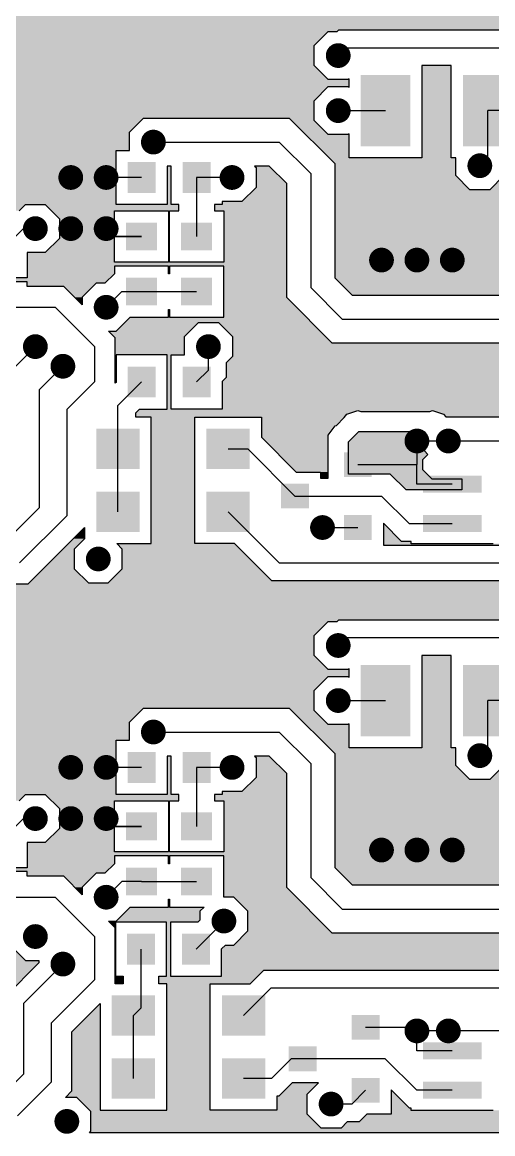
# Model space of a CAD drawing. Extents: x 295 to 953, y 10 to 290.
# Drawn here: x 758 to 783, y 91.3 to 150.5 of the extents above; entities that cross this region are included whole.
import ezdxf

# ---------------------------------------------------------------- set-up
doc = ezdxf.new("R2010")
doc.units = 0
doc.header["$LTSCALE"] = 5
doc.header["$MEASUREMENT"] = 0
doc.layers.get('0').update_dxf_attribs({"linetype": 'CONTINUOUS', "lineweight": 25})
doc.layers.add('L4-BOTTOM_GBR', color=6, linetype='CONTINUOUS')

msp = doc.modelspace()

# ---------------------------------------------------------------- linework, layer by layer
at = {"color": 7, "const_width": 0.66}
for points in [[(775.139, 148.703, -1), (774.479, 148.703, -1)], [(775.139, 145.769, -1), (774.479, 145.769, -1)], [(765.29, 144.093, -1), (764.63, 144.093, -1)], [(782.683, 142.836, -1), (782.023, 142.836, -1)], [(760.889, 142.207, -1), (760.229, 142.207, -1)], [(762.775, 142.207, -1), (762.115, 142.207, -1)], [(769.481, 142.207, -1), (768.821, 142.207, -1)], [(759.003, 139.483, -1), (758.343, 139.483, -1)], [(760.889, 139.483, -1), (760.229, 139.483, -1)], [(762.775, 139.483, -1), (762.115, 139.483, -1)], [(777.444, 137.807, -1), (776.784, 137.807, -1)], [(779.33, 137.807, -1), (778.67, 137.807, -1)], [(781.216, 137.807, -1), (780.556, 137.807, -1)], [(762.775, 135.292, -1), (762.115, 135.292, -1)], [(759.003, 133.196, -1), (758.343, 133.196, -1)], [(768.224, 133.196, -1), (767.564, 133.196, -1)], [(760.47, 132.149, -1), (759.81, 132.149, -1)], [(779.33, 128.167, -1), (778.67, 128.167, -1)], [(781.006, 128.167, -1), (780.346, 128.167, -1)], [(774.301, 123.557, -1), (773.641, 123.557, -1)], [(762.356, 121.881, -1), (761.696, 121.881, -1)], [(775.139, 117.271, -1), (774.479, 117.271, -1)], [(775.139, 114.337, -1), (774.479, 114.337, -1)], [(765.29, 112.661, -1), (764.63, 112.661, -1)], [(782.683, 111.403, -1), (782.023, 111.403, -1)], [(760.889, 110.775, -1), (760.229, 110.775, -1)], [(762.775, 110.775, -1), (762.115, 110.775, -1)], [(769.481, 110.775, -1), (768.821, 110.775, -1)], [(759.003, 108.05, -1), (758.343, 108.05, -1)], [(760.889, 108.05, -1), (760.229, 108.05, -1)], [(762.775, 108.05, -1), (762.115, 108.05, -1)], [(777.444, 106.374, -1), (776.784, 106.374, -1)], [(779.33, 106.374, -1), (778.67, 106.374, -1)], [(781.216, 106.374, -1), (780.556, 106.374, -1)], [(762.775, 103.859, -1), (762.115, 103.859, -1)], [(769.049, 102.589, -1), (768.389, 102.589, -1)], [(759.003, 101.764, -1), (758.343, 101.764, -1)], [(760.47, 100.297, -1), (759.81, 100.297, -1)], [(779.33, 96.735, -1), (778.67, 96.735, -1)], [(781.006, 96.735, -1), (780.346, 96.735, -1)], [(774.758, 92.838, -1), (774.098, 92.838, -1)], [(760.68, 91.915, -1), (760.02, 91.915, -1)]]:
    msp.add_lwpolyline(points, format="xyb", close=True, dxfattribs=at)
at = {"color": 7}
for points in [[(776.003, 147.667), (776.003, 143.872), (778.643, 147.667), (778.643, 143.872)], [(781.452, 147.667), (781.452, 143.872), (784.092, 147.667), (784.092, 143.872)], [(763.589, 143.032), (763.589, 141.382), (765.074, 143.032), (765.074, 141.382)], [(766.522, 143.032), (766.522, 141.382), (768.007, 143.032), (768.007, 141.382)], [(763.506, 139.806), (763.506, 138.321), (765.156, 139.806), (765.156, 138.321)], [(766.44, 139.806), (766.44, 138.321), (768.09, 139.806), (768.09, 138.321)], [(763.506, 136.873), (763.506, 135.388), (765.156, 136.873), (765.156, 135.388)], [(766.44, 136.873), (766.44, 135.388), (768.09, 136.873), (768.09, 135.388)], [(763.589, 132.136), (763.589, 130.486), (765.074, 132.136), (765.074, 130.486)], [(766.522, 132.136), (766.522, 130.486), (768.007, 132.136), (768.007, 130.486)], [(761.919, 128.821), (761.919, 126.676), (764.229, 128.821), (764.229, 126.676)], [(767.786, 128.821), (767.786, 126.676), (770.096, 128.821), (770.096, 126.676)], [(775.114, 127.57), (775.114, 126.25), (776.599, 127.57), (776.599, 126.25)], [(779.318, 126.316), (779.318, 125.408), (782.453, 126.316), (782.453, 125.408)], [(771.761, 125.894), (771.761, 124.574), (773.246, 125.894), (773.246, 124.574)], [(761.919, 125.468), (761.919, 123.323), (764.229, 125.468), (764.229, 123.323)], [(767.786, 125.468), (767.786, 123.323), (770.096, 125.468), (770.096, 123.323)], [(775.114, 124.217), (775.114, 122.897), (776.599, 124.217), (776.599, 122.897)], [(779.318, 124.221), (779.318, 123.313), (782.453, 124.221), (782.453, 123.313)], [(776.003, 116.234), (776.003, 112.439), (778.643, 116.234), (778.643, 112.439)], [(781.452, 116.234), (781.452, 112.439), (784.092, 116.234), (784.092, 112.439)], [(763.589, 111.6), (763.589, 109.95), (765.074, 111.6), (765.074, 109.95)], [(766.522, 111.6), (766.522, 109.95), (768.007, 111.6), (768.007, 109.95)], [(763.506, 108.374), (763.506, 106.889), (765.156, 108.374), (765.156, 106.889)], [(766.44, 108.374), (766.44, 106.889), (768.09, 108.374), (768.09, 106.889)], [(763.506, 105.44), (763.506, 103.955), (765.156, 105.44), (765.156, 103.955)], [(766.44, 105.44), (766.44, 103.955), (768.09, 105.44), (768.09, 103.955)], [(763.556, 101.912), (763.556, 100.263), (765.041, 101.912), (765.041, 100.263)], [(766.489, 101.912), (766.489, 100.263), (767.974, 101.912), (767.974, 100.263)], [(762.744, 98.626), (762.744, 96.481), (765.054, 98.626), (765.054, 96.481)], [(768.611, 98.626), (768.611, 96.481), (770.921, 98.626), (770.921, 96.481)], [(775.526, 97.585), (775.526, 96.265), (777.011, 97.585), (777.011, 96.265)], [(779.318, 96.121), (779.318, 95.213), (782.453, 96.121), (782.453, 95.213)], [(772.174, 95.908), (772.174, 94.588), (773.659, 95.908), (773.659, 94.588)], [(762.744, 95.273), (762.744, 93.128), (765.054, 95.273), (765.054, 93.128)], [(768.611, 95.273), (768.611, 93.128), (770.921, 95.273), (770.921, 93.128)], [(775.526, 94.232), (775.526, 92.912), (777.011, 94.232), (777.011, 92.912)], [(779.318, 94.025), (779.318, 93.118), (782.453, 94.025), (782.453, 93.118)]]:
    msp.add_solid(points, dxfattribs=at)
at = {"layer": 'L4-BOTTOM_GBR', "color": 7}
for p, q in [((773.53, 149.233), (774.279, 149.982)), ((774.279, 149.982), (774.746, 149.982)), ((774.746, 149.982), (774.835, 150.071)), ((774.835, 150.071), (783.379, 150.071)), ((773.53, 148.174), (773.53, 149.233)), ((774.809, 148.703), (775.228, 149.122)), ((775.228, 149.122), (784.238, 149.122)), ((774.279, 147.424), (773.53, 148.174)), ((779.262, 148.174), (779.262, 143.253)), ((780.833, 148.174), (779.262, 148.174)), ((780.833, 143.253), (780.833, 148.174)), ((775.385, 147.471), (775.338, 147.424)), ((775.385, 147.002), (775.385, 147.471)), ((773.53, 146.299), (774.279, 147.048)), ((775.338, 147.424), (774.279, 147.424)), ((774.279, 147.048), (775.338, 147.048)), ((775.338, 147.048), (775.385, 147.002)), ((773.53, 145.24), (773.53, 146.299)), ((774.809, 145.769), (777.323, 145.769)), ((791.363, 145.769), (782.772, 145.769)), ((782.772, 143.255), (782.772, 145.769)), ((763.681, 144.623), (764.43, 145.372)), ((764.43, 145.372), (772.195, 145.372)), ((772.195, 145.372), (774.621, 142.946)), ((774.279, 144.491), (773.53, 145.24)), ((763.681, 143.651), (763.681, 144.623)), ((775.385, 144.537), (775.338, 144.491)), ((775.385, 143.253), (775.385, 144.537)), ((764.96, 144.093), (771.665, 144.093)), ((773.342, 142.417), (771.665, 144.093)), ((775.338, 144.491), (774.279, 144.491)), ((762.97, 143.651), (763.681, 143.651)), ((762.97, 140.763), (762.97, 143.651)), ((765.692, 142.814), (765.692, 140.763)), ((765.904, 142.814), (765.692, 142.814)), ((765.904, 140.763), (765.904, 142.814)), ((770.352, 142.814), (770.43, 142.737)), ((771.136, 142.814), (770.352, 142.814)), ((770.43, 142.737), (770.43, 141.677)), ((772.063, 141.887), (771.136, 142.814)), ((774.621, 142.946), (774.621, 136.869)), ((779.262, 143.253), (775.385, 143.253)), ((781.074, 143.253), (780.833, 143.253)), ((781.074, 142.306), (781.074, 143.253)), ((782.353, 142.836), (782.772, 143.255)), ((764.331, 142.207), (762.445, 142.207)), ((764.331, 142.207), (762.97, 142.207)), ((769.151, 142.207), (767.265, 142.207)), ((767.265, 142.207), (767.265, 139.064)), ((773.342, 142.417), (773.342, 136.34)), ((781.823, 141.557), (781.074, 142.306)), ((783.631, 142.306), (782.882, 141.557)), ((770.43, 141.677), (769.68, 140.928)), ((772.063, 135.81), (772.063, 141.887)), ((782.882, 141.557), (781.823, 141.557)), ((757.814, 140.432), (758.144, 140.762)), ((758.144, 140.762), (759.203, 140.762)), ((759.203, 140.762), (759.952, 140.013)), ((762.887, 140.425), (765.775, 140.425)), ((762.887, 137.703), (762.887, 140.425)), ((765.692, 140.763), (762.97, 140.763)), ((765.775, 140.425), (765.775, 137.703)), ((765.821, 140.425), (766.316, 140.425)), ((765.821, 137.703), (765.821, 140.425)), ((766.316, 140.763), (765.904, 140.763)), ((766.316, 140.425), (766.316, 140.763)), ((768.214, 140.763), (768.214, 140.425)), ((768.626, 140.763), (768.214, 140.763)), ((768.214, 140.425), (768.709, 140.425)), ((768.626, 140.928), (768.626, 140.763)), ((769.68, 140.928), (768.626, 140.928)), ((768.709, 140.425), (768.709, 137.703)), ((759.952, 140.013), (759.952, 138.953)), ((756.787, 138.226), (758.045, 139.483)), ((758.045, 139.483), (758.673, 139.483)), ((762.445, 139.483), (762.864, 139.064)), ((759.952, 138.953), (759.203, 138.204)), ((762.864, 139.064), (764.331, 139.064)), ((764.331, 139.064), (762.887, 139.064)), ((758.231, 138.204), (758.231, 136.864)), ((759.203, 138.204), (758.231, 138.204)), ((765.775, 137.703), (762.887, 137.703)), ((762.887, 137.491), (762.887, 137.076)), ((765.775, 137.491), (762.887, 137.491)), ((765.775, 137.079), (765.775, 137.491)), ((768.709, 137.703), (765.821, 137.703)), ((765.821, 137.491), (765.821, 137.079)), ((768.709, 137.491), (765.821, 137.491)), ((768.709, 134.769), (768.709, 137.491)), ((758.231, 136.864), (755.344, 136.864)), ((762.887, 137.076), (762.383, 136.571)), ((765.821, 137.079), (765.775, 137.079)), ((774.621, 136.869), (775.548, 135.942)), ((758.231, 136.653), (755.344, 136.653)), ((758.231, 136.406), (758.231, 136.653)), ((760.183, 136.406), (758.231, 136.406)), ((761.167, 135.422), (760.183, 136.406)), ((761.916, 136.571), (761.167, 135.822)), ((762.383, 136.571), (761.916, 136.571)), ((775.018, 134.663), (773.342, 136.34)), ((761.167, 135.822), (761.167, 135.422)), ((762.445, 135.292), (763.283, 136.13)), ((763.283, 136.13), (764.331, 136.13)), ((764.331, 136.13), (767.265, 136.13)), ((774.489, 133.385), (772.063, 135.81)), ((775.548, 135.942), (800.694, 135.942)), ((756.787, 135.292), (759.721, 135.292)), ((761.817, 133.196), (759.721, 135.292)), ((765.775, 135.181), (765.821, 135.181)), ((765.775, 134.769), (765.775, 135.181)), ((765.821, 135.181), (765.821, 134.769)), ((762.975, 134.013), (763.724, 134.762)), ((763.724, 134.769), (765.775, 134.769)), ((763.724, 134.762), (763.724, 134.769)), ((765.821, 134.769), (768.709, 134.769)), ((766.615, 133.726), (767.364, 134.475)), ((767.364, 134.475), (768.423, 134.475)), ((768.423, 134.475), (769.172, 133.726)), ((775.018, 134.663), (800.164, 134.663)), ((762.576, 134.013), (762.975, 134.013)), ((762.93, 133.658), (762.576, 134.013)), ((762.93, 131.251), (762.93, 133.658)), ((766.615, 132.754), (766.615, 133.726)), ((769.172, 133.726), (769.172, 132.667)), ((800.694, 133.385), (774.489, 133.385)), ((758.673, 133.196), (757.626, 132.149)), ((761.817, 133.196), (761.817, 131.311)), ((762.97, 132.754), (762.97, 131.291)), ((765.692, 132.754), (762.97, 132.754)), ((765.692, 129.867), (765.692, 132.754)), ((765.904, 132.754), (766.615, 132.754)), ((765.904, 129.867), (765.904, 132.754)), ((767.894, 131.939), (767.894, 133.196)), ((769.172, 132.667), (768.842, 132.337)), ((760.14, 132.149), (758.883, 130.891)), ((768.842, 132.337), (768.842, 131.546)), ((767.265, 131.311), (767.894, 131.939)), ((768.842, 131.546), (768.626, 131.33)), ((758.883, 130.891), (758.883, 124.605)), ((760.35, 129.844), (761.817, 131.311)), ((762.97, 131.291), (762.93, 131.251)), ((764.331, 131.311), (763.074, 130.053)), ((768.626, 131.33), (768.626, 129.867)), ((760.35, 129.844), (760.35, 124.186)), ((763.074, 127.748), (763.074, 130.053)), ((764.023, 129.661), (764.229, 129.867)), ((764.229, 129.867), (765.692, 129.867)), ((768.626, 129.867), (765.904, 129.867)), ((775.271, 129.603), (775.856, 129.794)), ((775.856, 129.794), (776.007, 129.745)), ((776.007, 129.745), (779.688, 129.745)), ((779.688, 129.745), (779.838, 129.794)), ((779.838, 129.794), (780.424, 129.603)), ((764.023, 129.439), (764.023, 129.661)), ((764.848, 129.439), (764.023, 129.439)), ((764.848, 122.704), (764.848, 129.439)), ((767.168, 129.439), (770.715, 129.439)), ((767.168, 122.704), (767.168, 129.439)), ((770.715, 129.439), (770.715, 128.364)), ((774.718, 128.999), (775.132, 129.415)), ((775.132, 129.415), (775.271, 129.603)), ((780.424, 129.603), (780.538, 129.446)), ((780.538, 129.446), (788.121, 129.446)), ((774.279, 128.476), (774.642, 128.974)), ((774.642, 128.974), (774.718, 128.999)), ((775.352, 128.116), (775.908, 128.672)), ((775.908, 128.672), (779.397, 128.672)), ((779.397, 128.672), (779.397, 127.638)), ((770.715, 128.364), (772.566, 126.512)), ((774.279, 126.182), (774.279, 128.476)), ((775.352, 126.405), (775.352, 128.116)), ((779, 128.167), (787.591, 128.167)), ((779, 128.167), (779, 126.91)), ((763.074, 124.395), (763.074, 127.748)), ((768.941, 127.748), (769.989, 127.748)), ((772.504, 125.234), (769.989, 127.748)), ((779.579, 127.456), (779.295, 127.171)), ((779.397, 127.638), (779.579, 127.456)), ((775.856, 126.91), (779, 126.91)), ((779, 125.862), (779, 126.91)), ((779.295, 127.171), (779.295, 126.649)), ((772.566, 126.512), (773.865, 126.512)), ((773.865, 126.512), (773.865, 126.182)), ((773.865, 126.182), (774.279, 126.182)), ((777.584, 126.405), (775.352, 126.405)), ((778.422, 125.567), (777.584, 126.405)), ((779.295, 126.649), (779.787, 126.158)), ((779.787, 126.158), (781.391, 126.158)), ((781.391, 126.158), (781.391, 125.567)), ((781.391, 125.567), (778.422, 125.567)), ((780.886, 125.862), (779, 125.862)), ((772.504, 125.234), (777.114, 125.234)), ((778.581, 123.767), (777.114, 125.234)), ((757.207, 122.929), (758.883, 124.605)), ((768.941, 124.395), (771.665, 121.671)), ((757.835, 121.671), (760.35, 124.186)), ((777.218, 123.788), (777.218, 122.62)), ((778.188, 122.818), (777.218, 123.788)), ((758.297, 120.558), (761.3, 123.561)), ((761.3, 123.561), (761.3, 122.963)), ((773.971, 123.557), (775.856, 123.557)), ((778.581, 123.767), (780.886, 123.767)), ((761.3, 122.963), (760.747, 122.41)), ((763.011, 122.704), (764.848, 122.704)), ((763.305, 122.41), (763.011, 122.704)), ((769.291, 122.704), (767.168, 122.704)), ((771.273, 120.722), (769.291, 122.704)), ((777.218, 122.62), (783.427, 122.62)), ((778.699, 122.818), (778.188, 122.818)), ((778.699, 122.694), (778.699, 122.818)), ((783.072, 122.694), (778.699, 122.694)), ((760.747, 122.41), (760.747, 121.351)), ((763.305, 121.351), (763.305, 122.41)), ((771.665, 121.671), (783.819, 121.671)), ((760.747, 121.351), (761.496, 120.602)), ((762.556, 120.602), (763.305, 121.351)), ((753.392, 120.558), (758.297, 120.558)), ((761.496, 120.602), (762.556, 120.602)), ((784.212, 120.722), (771.273, 120.722)), ((773.53, 117.8), (774.279, 118.549)), ((774.279, 118.549), (774.746, 118.549)), ((774.746, 118.549), (774.835, 118.639)), ((774.835, 118.639), (783.379, 118.639)), ((773.53, 116.741), (773.53, 117.8)), ((774.809, 117.271), (775.228, 117.69)), ((775.228, 117.69), (784.238, 117.69)), ((774.279, 115.992), (773.53, 116.741)), ((779.262, 116.741), (779.262, 111.821)), ((780.833, 116.741), (779.262, 116.741)), ((780.833, 111.821), (780.833, 116.741)), ((773.53, 114.867), (774.279, 115.616)), ((775.338, 115.992), (774.279, 115.992)), ((774.279, 115.616), (775.338, 115.616)), ((775.385, 116.038), (775.338, 115.992)), ((775.338, 115.616), (775.385, 115.57)), ((775.385, 115.57), (775.385, 116.038)), ((773.53, 113.807), (773.53, 114.867)), ((774.809, 114.337), (777.323, 114.337)), ((791.154, 114.337), (782.772, 114.337)), ((782.772, 111.822), (782.772, 114.337)), ((763.681, 113.19), (764.43, 113.939)), ((764.43, 113.939), (772.195, 113.939)), ((772.195, 113.939), (774.621, 111.514)), ((774.279, 113.058), (773.53, 113.807)), ((763.681, 112.218), (763.681, 113.19)), ((764.96, 112.661), (771.665, 112.661)), ((773.342, 110.984), (771.665, 112.661)), ((775.338, 113.058), (774.279, 113.058)), ((775.385, 113.104), (775.338, 113.058)), ((775.385, 111.821), (775.385, 113.104)), ((762.97, 112.218), (763.681, 112.218)), ((762.97, 109.331), (762.97, 112.218)), ((765.692, 111.382), (765.692, 109.331)), ((765.904, 111.382), (765.692, 111.382)), ((765.904, 109.331), (765.904, 111.382)), ((770.352, 111.382), (770.43, 111.304)), ((771.136, 111.382), (770.352, 111.382)), ((772.063, 110.455), (771.136, 111.382)), ((774.621, 111.514), (774.621, 105.437)), ((779.262, 111.821), (775.385, 111.821)), ((781.074, 111.821), (780.833, 111.821)), ((781.074, 110.874), (781.074, 111.821)), ((782.353, 111.403), (782.772, 111.822)), ((764.331, 110.775), (762.445, 110.775)), ((764.331, 110.775), (762.97, 110.775)), ((769.151, 110.775), (767.265, 110.775)), ((767.265, 110.775), (767.265, 107.631)), ((770.43, 111.304), (770.43, 110.245)), ((773.342, 110.984), (773.342, 104.907)), ((781.823, 110.125), (781.074, 110.874)), ((783.631, 110.874), (782.882, 110.125)), ((770.43, 110.245), (769.68, 109.496)), ((772.063, 104.378), (772.063, 110.455)), ((782.882, 110.125), (781.823, 110.125)), ((757.814, 108.999), (758.144, 109.329)), ((758.144, 109.329), (759.203, 109.329)), ((759.203, 109.329), (759.952, 108.58)), ((762.887, 108.993), (765.775, 108.993)), ((762.887, 106.27), (762.887, 108.993)), ((765.692, 109.331), (762.97, 109.331)), ((765.775, 108.993), (765.775, 106.27)), ((765.821, 108.993), (766.316, 108.993)), ((765.821, 106.27), (765.821, 108.993)), ((766.316, 109.331), (765.904, 109.331)), ((766.316, 108.993), (766.316, 109.331)), ((768.214, 109.331), (768.214, 108.993)), ((768.626, 109.331), (768.214, 109.331)), ((768.214, 108.993), (768.709, 108.993)), ((768.626, 109.496), (768.626, 109.331)), ((769.68, 109.496), (768.626, 109.496)), ((768.709, 108.993), (768.709, 106.27)), ((759.952, 108.58), (759.952, 107.521)), ((756.787, 106.793), (758.045, 108.05)), ((758.045, 108.05), (758.673, 108.05)), ((762.445, 108.05), (762.864, 107.631)), ((759.952, 107.521), (759.203, 106.772)), ((762.864, 107.631), (764.331, 107.631)), ((764.331, 107.631), (762.887, 107.631)), ((758.231, 106.772), (758.231, 105.432)), ((759.203, 106.772), (758.231, 106.772)), ((765.775, 106.27), (762.887, 106.27)), ((762.887, 106.059), (762.887, 105.643)), ((765.775, 106.059), (762.887, 106.059)), ((765.775, 105.646), (765.775, 106.059)), ((768.709, 106.27), (765.821, 106.27)), ((765.821, 106.059), (765.821, 105.646)), ((768.709, 106.059), (765.821, 106.059)), ((768.709, 103.868), (768.709, 106.059)), ((758.231, 105.432), (755.344, 105.432)), ((762.887, 105.643), (762.383, 105.138)), ((765.821, 105.646), (765.775, 105.646)), ((774.621, 105.437), (775.548, 104.51)), ((758.231, 105.221), (755.344, 105.221)), ((758.231, 104.973), (758.231, 105.221)), ((760.183, 104.973), (758.231, 104.973)), ((761.167, 103.99), (760.183, 104.973)), ((761.916, 105.138), (761.167, 104.389)), ((762.383, 105.138), (761.916, 105.138)), ((775.018, 103.231), (773.342, 104.907)), ((761.167, 104.389), (761.167, 103.99)), ((762.445, 103.859), (763.283, 104.698)), ((764.331, 104.698), (763.283, 104.698)), ((764.331, 104.698), (767.265, 104.698)), ((774.489, 101.952), (772.063, 104.378)), ((775.548, 104.51), (800.694, 104.51)), ((756.787, 103.859), (759.721, 103.859)), ((761.817, 101.764), (759.721, 103.859)), ((765.775, 103.749), (765.821, 103.749)), ((765.775, 103.336), (765.775, 103.749)), ((765.821, 103.749), (765.821, 103.336)), ((769.248, 103.868), (768.709, 103.868)), ((769.997, 103.119), (769.248, 103.868)), ((762.975, 102.581), (763.724, 103.33)), ((763.724, 103.336), (765.775, 103.336)), ((763.724, 103.33), (763.724, 103.336)), ((765.821, 103.336), (767.658, 103.336)), ((767.658, 103.336), (767.44, 103.119)), ((767.44, 103.119), (767.44, 102.637)), ((769.997, 102.059), (769.997, 103.119)), ((775.018, 103.231), (800.164, 103.231)), ((762.576, 102.581), (762.975, 102.581)), ((762.93, 102.226), (762.576, 102.581)), ((762.937, 102.531), (762.937, 99.644)), ((765.659, 102.531), (762.937, 102.531)), ((765.659, 99.644), (765.659, 102.531)), ((765.871, 102.531), (765.871, 99.644)), ((767.334, 102.531), (765.871, 102.531)), ((767.232, 101.088), (768.719, 102.574)), ((767.44, 102.637), (767.334, 102.531)), ((768.719, 102.574), (768.719, 102.589)), ((762.93, 99.244), (762.93, 102.226)), ((769.248, 101.31), (769.997, 102.059)), ((800.694, 101.952), (774.489, 101.952)), ((761.817, 101.764), (761.817, 99.459)), ((768.593, 101.107), (768.796, 101.31)), ((768.796, 101.31), (769.248, 101.31)), ((757.395, 101.234), (758.144, 100.485)), ((764.298, 101.088), (764.298, 97.952)), ((768.593, 99.644), (768.593, 101.107)), ((758.861, 100.36), (757.096, 98.594)), ((760.14, 100.297), (758.045, 98.202)), ((758.144, 100.485), (758.861, 100.485)), ((758.861, 100.485), (758.861, 100.36)), ((762.937, 99.644), (763.349, 99.644)), ((763.349, 99.644), (763.349, 99.244)), ((765.247, 99.644), (765.659, 99.644)), ((765.247, 99.244), (765.247, 99.644)), ((765.871, 99.644), (768.593, 99.644)), ((770.116, 99.244), (770.845, 99.974)), ((770.845, 99.974), (786.783, 99.974)), ((759.512, 97.154), (761.817, 99.459)), ((763.349, 99.244), (762.93, 99.244)), ((765.673, 99.244), (765.247, 99.244)), ((765.673, 92.509), (765.673, 99.244)), ((767.993, 99.244), (770.116, 99.244)), ((767.993, 92.509), (767.993, 99.244)), ((769.766, 97.553), (771.238, 99.025)), ((771.238, 99.025), (786.39, 99.025)), ((758.045, 98.202), (758.045, 94.423)), ((760.625, 96.692), (762.125, 98.192)), ((762.125, 98.192), (762.125, 92.509)), ((763.899, 97.553), (764.298, 97.952)), ((759.512, 97.154), (759.512, 94.004)), ((763.899, 94.2), (763.899, 97.553)), ((760.625, 93.542), (760.625, 96.692)), ((779, 96.925), (776.269, 96.925)), ((779, 96.735), (779, 96.925)), ((785.941, 96.735), (779, 96.735)), ((779, 95.667), (779, 96.735)), ((780.886, 95.667), (779, 95.667)), ((771.246, 94.2), (772.294, 95.248)), ((772.916, 95.248), (772.294, 95.248)), ((777.315, 95.248), (772.916, 95.248)), ((777.315, 95.248), (778.991, 93.572)), ((757.103, 93.481), (758.045, 94.423)), ((771.246, 94.2), (769.766, 94.2)), ((757.723, 92.217), (759.512, 94.004)), ((772.357, 93.969), (771.639, 93.252)), ((773.751, 93.969), (772.357, 93.969)), ((773.149, 93.367), (773.751, 93.969)), ((777.63, 93.592), (777.63, 92.293)), ((778.599, 92.623), (777.63, 93.592)), ((760.277, 93.194), (760.625, 93.542)), ((760.879, 93.194), (760.277, 93.194)), ((761.628, 92.445), (760.879, 93.194)), ((771.54, 93.252), (771.54, 92.509)), ((771.639, 93.252), (771.54, 93.252)), ((773.149, 92.308), (773.149, 93.367)), ((776.269, 93.572), (775.535, 92.838)), ((780.886, 93.572), (778.991, 93.572)), ((761.628, 91.385), (761.628, 92.445)), ((762.125, 92.509), (765.673, 92.509)), ((771.54, 92.509), (767.993, 92.509)), ((775.535, 92.838), (774.428, 92.838)), ((778.699, 92.623), (778.599, 92.623)), ((778.699, 92.499), (778.699, 92.623)), ((783.072, 92.499), (778.699, 92.499)), ((773.898, 91.559), (773.149, 92.308)), ((775.287, 91.889), (774.957, 91.559)), ((775.927, 91.889), (775.287, 91.889)), ((776.332, 92.293), (775.927, 91.889)), ((777.63, 92.293), (776.332, 92.293)), ((761.554, 91.311), (761.628, 91.385)), ((793.511, 91.311), (761.554, 91.311)), ((774.957, 91.559), (773.898, 91.559))]:
    msp.add_line(p, q, dxfattribs=at)
for points in [[(790.881, 150.401), (792.515, 152.035), (716.197, 150.401), (714.564, 152.035)], [(783.379, 150.071), (783.709, 150.401), (716.527, 150.071), (716.197, 150.401)], [(774.746, 149.982), (774.835, 150.071), (716.616, 149.982), (716.527, 150.071)], [(773.796, 149.499), (774.279, 149.982), (717.1, 149.499), (716.616, 149.982)], [(773.796, 149.498), (773.796, 149.499), (740.221, 149.498), (733.539, 149.499)], [(773.53, 149.233), (773.796, 149.498), (740.221, 149.233), (740.221, 149.498)], [(773.53, 148.174), (773.53, 149.233), (740.221, 148.174), (740.221, 149.233)], [(774.279, 147.424), (773.53, 148.174), (740.221, 147.424), (740.221, 148.174)], [(780.833, 143.253), (780.833, 148.174), (779.262, 143.253), (779.262, 148.174)], [(780.833, 148.174), (780.833, 148.174), (779.262, 148.174), (780.833, 148.174)], [(775.384, 147.424), (775.384, 147.471), (775.338, 147.424), (775.384, 147.471)], [(775.385, 147.048), (775.384, 147.424), (740.221, 147.048), (740.221, 147.424)], [(773.733, 146.502), (774.279, 147.048), (740.221, 146.502), (740.221, 147.048)], [(775.385, 147.048), (775.385, 147.048), (775.338, 147.048), (774.279, 147.048)], [(775.385, 147.002), (775.385, 147.048), (775.385, 147.002), (775.338, 147.048)], [(773.733, 146.502), (773.733, 146.502), (749.43, 146.502), (746.543, 146.502)], [(773.65, 146.42), (773.733, 146.502), (749.43, 146.42), (749.43, 146.502)], [(773.65, 146.42), (773.65, 146.42), (750.192, 146.42), (749.43, 146.42)], [(773.53, 146.299), (773.65, 146.42), (750.313, 146.299), (750.192, 146.42)], [(773.53, 145.67), (773.53, 146.299), (750.941, 145.67), (750.313, 146.299)], [(773.53, 145.372), (773.53, 145.67), (750.941, 145.372), (750.941, 145.67)], [(764.221, 145.162), (764.43, 145.372), (750.941, 145.162), (750.941, 145.372)], [(764.221, 145.162), (764.221, 145.162), (754.383, 145.162), (753.324, 145.162)], [(763.681, 144.623), (764.221, 145.162), (754.923, 144.623), (754.383, 145.162)], [(773.53, 145.372), (773.53, 145.372), (772.195, 145.372), (764.43, 145.372)], [(773.53, 145.24), (773.53, 145.372), (772.327, 145.24), (772.195, 145.372)], [(774.279, 144.491), (773.53, 145.24), (773.076, 144.491), (772.327, 145.24)], [(763.681, 144.413), (763.681, 144.623), (755.132, 144.413), (754.923, 144.623)], [(775.384, 144.491), (775.384, 144.537), (775.338, 144.491), (775.384, 144.537)], [(763.681, 143.651), (763.681, 144.413), (755.132, 143.651), (755.132, 144.413)], [(775.385, 143.253), (775.384, 144.491), (774.314, 143.253), (773.076, 144.491)], [(762.97, 143.024), (762.97, 143.354), (754.802, 143.024), (755.132, 143.354)], [(762.97, 143.354), (762.97, 143.651), (755.132, 143.354), (755.132, 143.651)], [(762.97, 142.73), (762.97, 143.024), (754.802, 142.73), (754.802, 143.024)], [(765.904, 140.763), (765.904, 142.814), (765.692, 140.763), (765.692, 142.814)], [(765.904, 142.814), (765.904, 142.814), (765.692, 142.814), (765.904, 142.814)], [(771.213, 142.737), (771.136, 142.814), (770.43, 142.737), (770.352, 142.814)], [(771.136, 142.814), (771.136, 142.814), (770.352, 142.814), (771.136, 142.814)], [(772.063, 141.887), (771.213, 142.737), (770.43, 141.887), (770.43, 142.737)], [(781.074, 142.946), (781.074, 143.253), (774.621, 142.946), (774.314, 143.253)], [(781.074, 142.306), (781.074, 142.946), (774.621, 142.306), (774.621, 142.946)], [(762.97, 142.73), (762.97, 142.73), (755.088, 142.73), (754.802, 142.73)], [(762.97, 140.763), (762.97, 142.73), (755.088, 140.763), (755.088, 142.73)], [(781.823, 141.557), (781.074, 142.306), (774.621, 141.557), (774.621, 142.306)], [(788.926, 141.557), (789.546, 142.177), (782.882, 141.557), (783.503, 142.177)], [(772.063, 140.928), (772.063, 141.677), (769.68, 140.928), (770.43, 141.677)], [(772.063, 141.677), (772.063, 141.887), (770.43, 141.677), (770.43, 141.887)], [(788.459, 141.09), (788.926, 141.557), (774.621, 141.09), (774.621, 141.557)], [(788.459, 139.552), (788.459, 141.09), (774.621, 139.552), (774.621, 141.09)], [(766.316, 140.762), (766.316, 140.763), (755.088, 140.762), (755.088, 140.763)], [(757.814, 140.432), (758.144, 140.762), (755.088, 140.432), (755.088, 140.762)], [(766.316, 140.762), (766.316, 140.762), (759.203, 140.762), (758.144, 140.762)], [(766.316, 140.425), (766.316, 140.762), (759.54, 140.425), (759.203, 140.762)], [(762.887, 140.013), (762.887, 140.425), (759.952, 140.013), (759.54, 140.425)], [(765.821, 140.425), (765.821, 140.425), (765.775, 140.425), (762.887, 140.425)], [(765.821, 137.703), (765.821, 140.425), (765.775, 137.703), (765.775, 140.425)], [(772.063, 140.425), (772.063, 140.763), (768.214, 140.425), (768.214, 140.763)], [(772.063, 140.763), (772.063, 140.763), (768.214, 140.763), (768.626, 140.763)], [(772.063, 140.425), (772.063, 140.425), (768.709, 140.425), (768.214, 140.425)], [(772.063, 140.763), (772.063, 140.928), (768.626, 140.763), (768.626, 140.928)], [(772.063, 140.928), (772.063, 140.928), (768.626, 140.928), (769.68, 140.928)], [(772.063, 137.703), (772.063, 140.425), (768.709, 137.703), (768.709, 140.425)], [(762.887, 138.953), (762.887, 140.013), (759.952, 138.953), (759.952, 140.013)], [(789.546, 138.465), (788.459, 139.552), (774.621, 138.465), (774.621, 139.552)], [(762.887, 138.204), (762.887, 138.953), (759.203, 138.204), (759.952, 138.953)], [(762.887, 137.703), (762.887, 138.204), (758.231, 137.703), (758.231, 138.204)], [(762.887, 138.204), (762.887, 138.204), (758.231, 138.204), (759.203, 138.204)], [(802.73, 136.869), (802.73, 138.465), (774.621, 136.869), (774.621, 138.465)], [(772.063, 137.491), (772.063, 137.703), (758.231, 137.491), (758.231, 137.703)], [(762.887, 137.076), (762.887, 137.491), (758.231, 137.076), (758.231, 137.491)], [(765.821, 137.491), (765.821, 137.491), (765.775, 137.491), (762.887, 137.491)], [(765.821, 137.079), (765.821, 137.491), (765.775, 137.079), (765.775, 137.491)], [(772.063, 137.491), (772.063, 137.491), (768.709, 137.491), (765.821, 137.491)], [(772.063, 135.81), (772.063, 137.491), (768.709, 135.81), (768.709, 137.491)], [(762.465, 136.653), (762.676, 136.864), (754.758, 136.653), (754.758, 136.864)], [(762.676, 136.864), (762.887, 137.076), (758.231, 136.864), (758.231, 137.076)], [(802.73, 135.942), (802.73, 136.869), (775.548, 135.942), (774.621, 136.869)], [(762.465, 136.653), (762.465, 136.653), (758.231, 136.653), (755.344, 136.653)], [(762.383, 136.571), (762.465, 136.653), (758.231, 136.571), (758.231, 136.653)], [(761.751, 136.406), (761.916, 136.571), (758.231, 136.406), (758.231, 136.571)], [(761.751, 136.406), (761.751, 136.406), (760.183, 136.406), (758.231, 136.406)], [(761.167, 135.822), (761.751, 136.406), (760.767, 135.822), (760.183, 136.406)], [(761.167, 135.422), (761.167, 135.822), (761.167, 135.422), (760.767, 135.822)], [(773.104, 134.769), (772.063, 135.81), (768.709, 134.769), (768.709, 135.81)], [(802.73, 135.942), (802.73, 135.942), (800.694, 135.942), (775.548, 135.942)], [(765.821, 134.769), (765.821, 135.181), (765.775, 134.769), (765.775, 135.181)], [(765.821, 135.181), (765.821, 135.181), (765.775, 135.181), (765.821, 135.181)], [(766.902, 134.013), (767.364, 134.475), (762.975, 134.013), (763.437, 134.475)], [(773.398, 134.475), (773.111, 134.762), (763.437, 134.475), (763.724, 134.762)], [(773.111, 134.762), (773.104, 134.769), (763.724, 134.762), (763.724, 134.769)], [(773.104, 134.769), (773.104, 134.769), (763.724, 134.769), (763.91, 134.769)], [(767.364, 134.769), (766.629, 134.769), (763.91, 134.769), (765.775, 134.769)], [(773.104, 134.769), (773.104, 134.769), (767.364, 134.769), (768.709, 134.769)], [(773.398, 134.475), (773.398, 134.475), (768.423, 134.475), (767.364, 134.475)], [(774.147, 133.726), (773.398, 134.475), (769.172, 133.726), (768.423, 134.475)], [(766.615, 133.726), (766.902, 134.013), (762.863, 133.726), (762.576, 134.013)], [(766.902, 134.013), (766.902, 134.013), (762.576, 134.013), (762.975, 134.013)], [(766.615, 133.658), (766.615, 133.726), (762.93, 133.658), (762.863, 133.726)], [(766.615, 132.754), (766.615, 133.658), (762.93, 132.754), (762.93, 133.658)], [(774.489, 133.385), (774.147, 133.726), (769.172, 133.385), (769.172, 133.726)], [(816.818, 132.667), (816.818, 133.385), (769.172, 132.667), (769.172, 133.385)], [(762.97, 131.291), (762.97, 132.754), (762.93, 131.291), (762.93, 132.754)], [(765.904, 132.754), (765.904, 132.754), (765.692, 132.754), (762.97, 132.754)], [(765.904, 129.867), (765.904, 132.754), (765.692, 129.867), (765.692, 132.754)], [(816.818, 132.337), (816.818, 132.667), (768.842, 132.337), (769.172, 132.667)], [(816.818, 132.335), (816.818, 132.337), (768.842, 132.335), (768.842, 132.337)], [(814.31, 131.546), (814.31, 132.335), (768.842, 131.546), (768.842, 132.335)], [(814.31, 131.33), (814.31, 131.546), (768.626, 131.33), (768.842, 131.546)], [(762.93, 131.251), (762.97, 131.291), (762.93, 131.251), (762.93, 131.291)], [(814.31, 129.867), (814.31, 131.33), (768.626, 129.867), (768.626, 131.33)], [(775.447, 129.661), (775.856, 129.794), (764.023, 129.661), (764.156, 129.794)], [(814.31, 129.794), (814.31, 129.867), (764.156, 129.794), (764.229, 129.867)], [(814.31, 129.867), (814.31, 129.867), (764.229, 129.867), (765.692, 129.867)], [(779.688, 129.745), (779.838, 129.794), (776.007, 129.745), (775.856, 129.794)], [(814.31, 129.603), (814.31, 129.794), (780.424, 129.603), (779.838, 129.794)], [(775.271, 129.603), (775.447, 129.661), (764.023, 129.603), (764.023, 129.661)], [(775.15, 129.439), (775.271, 129.603), (764.023, 129.439), (764.023, 129.603)], [(767.168, 129.439), (767.168, 129.439), (764.848, 129.439), (764.023, 129.439)], [(767.168, 122.704), (767.168, 129.439), (764.848, 122.704), (764.848, 129.439)], [(775.15, 129.439), (775.15, 129.439), (770.715, 129.439), (767.168, 129.439)], [(775.132, 129.415), (775.15, 129.439), (770.715, 129.415), (770.715, 129.439)], [(774.718, 128.999), (775.132, 129.415), (770.715, 128.999), (770.715, 129.415)], [(814.31, 129.448), (814.31, 129.603), (780.536, 129.448), (780.424, 129.603)], [(816.818, 129.446), (816.818, 129.448), (780.538, 129.446), (780.536, 129.448)], [(789.266, 129.446), (789.266, 129.446), (788.121, 129.446), (780.538, 129.446)], [(774.642, 128.974), (774.718, 128.999), (770.715, 128.974), (770.715, 128.999)], [(774.279, 128.476), (774.642, 128.974), (770.715, 128.476), (770.715, 128.974)], [(779.397, 128.116), (779.397, 128.672), (775.352, 128.116), (775.908, 128.672)], [(779.397, 128.672), (779.397, 128.672), (775.908, 128.672), (779.397, 128.672)], [(774.279, 128.364), (774.279, 128.476), (770.715, 128.364), (770.715, 128.476)], [(774.279, 126.512), (774.279, 128.364), (772.566, 126.512), (770.715, 128.364)], [(779.397, 127.638), (779.397, 128.116), (775.352, 127.638), (775.352, 128.116)], [(779.579, 127.456), (779.397, 127.638), (775.352, 127.456), (775.352, 127.638)], [(779.295, 127.171), (779.579, 127.456), (775.352, 127.171), (775.352, 127.456)], [(779.295, 126.649), (779.295, 127.171), (775.352, 126.649), (775.352, 127.171)], [(774.279, 126.512), (774.279, 126.512), (773.865, 126.512), (772.566, 126.512)], [(774.279, 126.182), (774.279, 126.512), (773.865, 126.182), (773.865, 126.512)], [(779.539, 126.405), (779.295, 126.649), (775.352, 126.405), (775.352, 126.649)], [(779.539, 126.405), (779.539, 126.405), (777.584, 126.405), (775.352, 126.405)], [(779.787, 126.158), (779.539, 126.405), (777.831, 126.158), (777.584, 126.405)], [(781.391, 125.567), (781.391, 126.158), (778.422, 125.567), (777.831, 126.158)], [(778.188, 122.818), (777.218, 123.788), (777.218, 122.818), (777.218, 123.788)], [(761.3, 122.963), (761.3, 123.56), (760.703, 122.963), (761.3, 123.56)], [(760.747, 122.41), (761.3, 122.963), (760.15, 122.41), (760.703, 122.963)], [(769.585, 122.41), (769.291, 122.704), (763.305, 122.41), (763.011, 122.704)], [(769.291, 122.704), (769.291, 122.704), (763.011, 122.704), (764.43, 122.704)], [(769.291, 122.704), (769.291, 122.704), (764.43, 122.704), (764.848, 122.704)], [(778.699, 122.694), (778.699, 122.818), (777.218, 122.694), (777.218, 122.818)], [(783.427, 122.62), (783.501, 122.694), (777.218, 122.62), (777.218, 122.694)], [(760.747, 121.351), (760.747, 122.41), (759.091, 121.351), (760.15, 122.41)], [(770.644, 121.351), (769.585, 122.41), (763.305, 121.351), (763.305, 122.41)], [(761.496, 120.602), (760.747, 121.351), (758.342, 120.602), (759.091, 121.351)], [(771.273, 120.722), (771.062, 120.934), (762.676, 120.722), (762.887, 120.934)], [(771.062, 120.934), (770.644, 121.351), (762.887, 120.934), (763.305, 121.351)], [(758.144, 120.557), (753.392, 120.558), (718.55, 120.557), (718.55, 120.558)], [(808.036, 119.853), (808.741, 120.557), (718.55, 119.853), (718.55, 120.557)], [(808.741, 120.557), (808.741, 120.558), (758.144, 120.557), (758.297, 120.558)], [(808.741, 120.558), (808.786, 120.602), (758.297, 120.558), (758.342, 120.602)], [(808.786, 120.602), (808.906, 120.722), (762.556, 120.602), (762.676, 120.722)], [(808.036, 118.969), (808.036, 119.853), (718.55, 118.969), (718.55, 119.853)], [(783.379, 118.639), (783.709, 118.969), (718.55, 118.639), (718.55, 118.969)], [(774.746, 118.549), (774.835, 118.639), (718.55, 118.549), (718.55, 118.639)], [(773.796, 118.066), (774.279, 118.549), (718.55, 118.066), (718.55, 118.549)], [(773.796, 118.066), (773.796, 118.066), (740.221, 118.066), (733.539, 118.066)], [(773.53, 117.8), (773.796, 118.066), (740.221, 117.8), (740.221, 118.066)], [(773.53, 116.741), (773.53, 117.8), (740.221, 116.741), (740.221, 117.8)], [(774.279, 115.992), (773.53, 116.741), (740.221, 115.992), (740.221, 116.741)], [(780.833, 111.821), (780.833, 116.741), (779.262, 111.821), (779.262, 116.741)], [(780.833, 116.741), (780.833, 116.741), (779.262, 116.741), (780.833, 116.741)], [(775.385, 115.616), (775.384, 115.992), (740.221, 115.616), (740.221, 115.992)], [(774.23, 115.566), (774.279, 115.616), (740.221, 115.566), (740.221, 115.616)], [(774.23, 115.566), (774.23, 115.566), (742.37, 115.566), (741.31, 115.566)], [(773.9, 115.236), (774.23, 115.566), (742.7, 115.236), (742.37, 115.566)], [(775.385, 115.616), (775.385, 115.616), (775.338, 115.616), (774.279, 115.616)], [(775.384, 115.992), (775.384, 116.038), (775.338, 115.992), (775.384, 116.038)], [(775.385, 115.57), (775.385, 115.616), (775.385, 115.57), (775.338, 115.616)], [(773.9, 115.236), (773.9, 115.236), (744.028, 115.236), (742.7, 115.236)], [(773.733, 115.07), (773.9, 115.236), (744.195, 115.07), (744.028, 115.236)], [(773.733, 115.07), (773.733, 115.07), (749.43, 115.07), (746.543, 115.07)], [(773.65, 114.987), (773.733, 115.07), (749.43, 114.987), (749.43, 115.07)], [(773.65, 114.987), (773.65, 114.987), (750.192, 114.987), (749.43, 114.987)], [(773.53, 114.867), (773.65, 114.987), (750.313, 114.867), (750.192, 114.987)], [(773.53, 114.238), (773.53, 114.867), (750.941, 114.238), (750.313, 114.867)], [(773.53, 113.939), (773.53, 114.238), (750.941, 113.939), (750.941, 114.238)], [(764.221, 113.73), (764.43, 113.939), (750.941, 113.73), (750.941, 113.939)], [(764.221, 113.73), (764.221, 113.73), (754.383, 113.73), (753.324, 113.73)], [(763.681, 113.19), (764.221, 113.73), (754.923, 113.19), (754.383, 113.73)], [(773.53, 113.939), (773.53, 113.939), (772.195, 113.939), (764.43, 113.939)], [(773.53, 113.807), (773.53, 113.939), (772.327, 113.807), (772.195, 113.939)], [(774.279, 113.058), (773.53, 113.807), (773.076, 113.058), (772.327, 113.807)], [(763.681, 112.981), (763.681, 113.19), (755.132, 112.981), (754.923, 113.19)], [(763.681, 112.218), (763.681, 112.981), (755.132, 112.218), (755.132, 112.981)], [(775.385, 111.821), (775.384, 113.058), (774.314, 111.821), (773.076, 113.058)], [(775.384, 113.058), (775.384, 113.104), (775.338, 113.058), (775.384, 113.104)], [(762.97, 111.921), (762.97, 112.218), (755.132, 111.921), (755.132, 112.218)], [(762.97, 111.591), (762.97, 111.921), (754.802, 111.591), (755.132, 111.921)], [(762.97, 111.298), (762.97, 111.591), (754.802, 111.298), (754.802, 111.591)], [(765.904, 109.331), (765.904, 111.382), (765.692, 109.331), (765.692, 111.382)], [(765.904, 111.382), (765.904, 111.382), (765.692, 111.382), (765.904, 111.382)], [(771.213, 111.304), (771.136, 111.382), (770.43, 111.304), (770.352, 111.382)], [(771.136, 111.382), (771.136, 111.382), (770.352, 111.382), (770.845, 111.382)], [(771.136, 111.382), (771.136, 111.382), (770.845, 111.382), (771.136, 111.382)], [(781.074, 111.514), (781.074, 111.821), (774.621, 111.514), (774.314, 111.821)], [(781.074, 110.874), (781.074, 111.514), (774.621, 110.874), (774.621, 111.514)], [(762.97, 111.298), (762.97, 111.298), (755.088, 111.298), (754.802, 111.298)], [(762.97, 109.331), (762.97, 111.298), (755.088, 109.331), (755.088, 111.298)], [(772.063, 110.455), (771.213, 111.304), (770.43, 110.455), (770.43, 111.304)], [(781.823, 110.125), (781.074, 110.874), (774.621, 110.125), (774.621, 110.874)], [(772.063, 109.496), (772.063, 110.245), (769.68, 109.496), (770.43, 110.245)], [(772.063, 110.245), (772.063, 110.455), (770.43, 110.245), (770.43, 110.455)], [(788.926, 110.125), (789.546, 110.745), (782.882, 110.125), (783.503, 110.745)], [(788.459, 109.658), (788.926, 110.125), (774.621, 109.658), (774.621, 110.125)], [(788.459, 108.12), (788.459, 109.658), (774.621, 108.12), (774.621, 109.658)], [(766.316, 109.329), (766.316, 109.331), (755.088, 109.329), (755.088, 109.331)], [(757.814, 108.999), (758.144, 109.329), (755.088, 108.999), (755.088, 109.329)], [(766.316, 109.329), (766.316, 109.329), (759.203, 109.329), (758.144, 109.329)], [(766.316, 108.993), (766.316, 109.329), (759.54, 108.993), (759.203, 109.329)], [(762.887, 108.58), (762.887, 108.993), (759.952, 108.58), (759.54, 108.993)], [(765.821, 108.993), (765.821, 108.993), (765.775, 108.993), (762.887, 108.993)], [(765.821, 106.27), (765.821, 108.993), (765.775, 106.27), (765.775, 108.993)], [(772.063, 108.993), (772.063, 109.331), (768.214, 108.993), (768.214, 109.331)], [(772.063, 109.331), (772.063, 109.331), (768.214, 109.331), (768.626, 109.331)], [(772.063, 108.993), (772.063, 108.993), (768.709, 108.993), (768.214, 108.993)], [(772.063, 109.331), (772.063, 109.496), (768.626, 109.331), (768.626, 109.496)], [(772.063, 109.496), (772.063, 109.496), (768.626, 109.496), (769.68, 109.496)], [(772.063, 106.27), (772.063, 108.993), (768.709, 106.27), (768.709, 108.993)], [(762.887, 107.521), (762.887, 108.58), (759.952, 107.521), (759.952, 108.58)], [(789.546, 107.032), (788.459, 108.12), (774.621, 107.032), (774.621, 108.12)], [(762.887, 106.772), (762.887, 107.521), (759.203, 106.772), (759.952, 107.521)], [(762.887, 106.27), (762.887, 106.772), (758.231, 106.27), (758.231, 106.772)], [(762.887, 106.772), (762.887, 106.772), (758.231, 106.772), (759.203, 106.772)], [(802.149, 105.437), (802.149, 107.032), (774.621, 105.437), (774.621, 107.032)], [(772.063, 106.059), (772.063, 106.27), (758.231, 106.059), (758.231, 106.27)], [(762.887, 105.643), (762.887, 106.059), (758.231, 105.643), (758.231, 106.059)], [(765.821, 106.059), (765.821, 106.059), (765.775, 106.059), (762.887, 106.059)], [(765.821, 105.646), (765.821, 106.059), (765.775, 105.646), (765.775, 106.059)], [(772.063, 106.059), (772.063, 106.059), (768.709, 106.059), (765.821, 106.059)], [(772.063, 104.378), (772.063, 106.059), (768.709, 104.378), (768.709, 106.059)], [(762.623, 105.379), (762.676, 105.432), (754.758, 105.379), (754.758, 105.432)], [(762.676, 105.432), (762.887, 105.643), (758.231, 105.432), (758.231, 105.643)], [(802.149, 104.51), (802.149, 105.437), (775.548, 104.51), (774.621, 105.437)], [(762.465, 105.221), (762.623, 105.379), (754.916, 105.221), (754.758, 105.379)], [(762.465, 105.221), (762.465, 105.221), (758.231, 105.221), (755.344, 105.221)], [(762.383, 105.138), (762.465, 105.221), (758.231, 105.138), (758.231, 105.221)], [(761.751, 104.973), (761.916, 105.138), (758.231, 104.973), (758.231, 105.138)], [(761.751, 104.973), (761.751, 104.973), (760.183, 104.973), (758.231, 104.973)], [(761.167, 104.389), (761.751, 104.973), (760.767, 104.389), (760.183, 104.973)], [(761.167, 103.99), (761.167, 104.389), (761.167, 103.99), (760.767, 104.389)], [(772.573, 103.868), (772.063, 104.378), (768.709, 103.868), (768.709, 104.378)], [(802.149, 104.51), (802.149, 104.51), (800.694, 104.51), (775.548, 104.51)], [(765.821, 103.336), (765.821, 103.749), (765.775, 103.336), (765.775, 103.749)], [(765.821, 103.749), (765.821, 103.749), (765.775, 103.749), (765.821, 103.749)], [(772.573, 103.868), (772.573, 103.868), (769.248, 103.868), (768.709, 103.868)], [(773.322, 103.119), (772.573, 103.868), (769.997, 103.119), (769.248, 103.868)], [(767.44, 102.637), (767.44, 103.119), (763.031, 102.637), (763.513, 103.119)], [(767.44, 103.119), (767.651, 103.33), (763.513, 103.119), (763.724, 103.33)], [(767.651, 103.33), (767.657, 103.336), (763.724, 103.33), (763.724, 103.336)], [(767.657, 103.336), (767.658, 103.336), (763.724, 103.336), (765.775, 103.336)], [(774.381, 102.059), (773.322, 103.119), (769.997, 102.059), (769.997, 103.119)], [(767.334, 102.531), (767.384, 102.581), (762.625, 102.531), (762.576, 102.581)], [(767.384, 102.581), (767.384, 102.581), (762.576, 102.581), (762.975, 102.581)], [(762.937, 102.226), (762.937, 102.531), (762.93, 102.226), (762.625, 102.531)], [(765.871, 102.531), (765.871, 102.531), (765.659, 102.531), (762.937, 102.531)], [(767.384, 102.581), (767.44, 102.637), (762.975, 102.581), (763.031, 102.637)], [(765.871, 99.644), (765.871, 102.531), (765.659, 99.644), (765.659, 102.531)], [(762.937, 99.644), (762.937, 102.226), (762.93, 99.644), (762.93, 102.226)], [(860.929, 101.31), (860.929, 101.952), (769.248, 101.31), (769.89, 101.952)], [(774.489, 101.952), (774.381, 102.059), (769.89, 101.952), (769.997, 102.059)], [(860.929, 101.107), (860.929, 101.31), (768.593, 101.107), (768.796, 101.31)], [(860.929, 101.31), (860.929, 101.31), (768.796, 101.31), (769.248, 101.31)], [(758.06, 100.569), (757.593, 101.036), (748.427, 100.569), (748.427, 101.036)], [(860.929, 100.914), (860.929, 101.107), (768.593, 100.914), (768.593, 101.107)], [(853.916, 99.974), (853.916, 100.914), (768.593, 99.974), (768.593, 100.914)], [(758.144, 100.485), (758.06, 100.569), (748.511, 100.485), (748.427, 100.569)], [(758.861, 100.36), (758.861, 100.485), (748.636, 100.36), (748.511, 100.485)], [(758.558, 100.056), (758.861, 100.36), (748.94, 100.056), (748.636, 100.36)], [(758.558, 100.056), (758.558, 100.056), (757.043, 100.056), (754.321, 100.056)], [(757.096, 98.594), (758.558, 100.056), (757.043, 98.594), (757.043, 100.056)], [(763.349, 99.244), (763.349, 99.644), (762.93, 99.244), (762.93, 99.644)], [(770.116, 99.244), (770.515, 99.644), (765.247, 99.244), (765.247, 99.644)], [(770.515, 99.644), (770.515, 99.644), (765.247, 99.644), (765.659, 99.644)], [(770.515, 99.644), (770.845, 99.974), (768.593, 99.644), (768.593, 99.974)], [(853.916, 99.974), (853.916, 99.974), (786.783, 99.974), (770.845, 99.974)], [(767.993, 99.244), (767.993, 99.244), (765.673, 99.244), (765.247, 99.244)], [(767.993, 92.509), (767.993, 99.244), (765.673, 92.509), (765.673, 99.244)], [(762.125, 96.692), (762.125, 98.192), (760.625, 96.692), (762.125, 98.192)], [(762.125, 93.542), (762.125, 96.692), (760.625, 93.542), (760.625, 96.692)], [(773.149, 93.367), (773.751, 93.969), (771.755, 93.367), (772.357, 93.969)], [(773.751, 93.969), (773.751, 93.969), (772.357, 93.969), (773.751, 93.969)], [(778.599, 92.623), (777.63, 93.591), (777.63, 92.623), (777.63, 93.591)], [(762.125, 93.194), (762.125, 93.542), (760.277, 93.194), (760.625, 93.542)], [(762.125, 93.194), (762.125, 93.194), (760.879, 93.194), (760.277, 93.194)], [(762.125, 92.509), (762.125, 93.194), (761.564, 92.509), (760.879, 93.194)], [(773.149, 92.509), (773.149, 93.252), (771.54, 92.509), (771.54, 93.252)], [(773.149, 93.252), (773.149, 93.252), (771.54, 93.252), (771.639, 93.252)], [(773.149, 93.252), (773.149, 93.367), (771.639, 93.252), (771.755, 93.367)], [(773.149, 92.445), (773.149, 92.509), (761.628, 92.445), (761.564, 92.509)], [(773.149, 92.308), (773.149, 92.445), (761.628, 92.308), (761.628, 92.445)], [(778.699, 92.499), (778.699, 92.623), (777.63, 92.499), (777.63, 92.623)], [(792.997, 92.293), (792.79, 92.499), (777.63, 92.293), (777.63, 92.499)], [(773.898, 91.559), (773.149, 92.308), (761.628, 91.559), (761.628, 92.308)], [(793.264, 91.559), (793.018, 91.805), (774.957, 91.559), (775.203, 91.805)], [(793.018, 91.805), (793.018, 91.889), (775.203, 91.805), (775.287, 91.889)], [(793.018, 91.889), (793.018, 91.889), (775.287, 91.889), (775.927, 91.889)], [(793.018, 91.889), (793.018, 92.272), (775.927, 91.889), (776.31, 92.272)], [(793.018, 92.272), (792.997, 92.293), (776.31, 92.272), (776.332, 92.293)], [(792.997, 92.293), (792.997, 92.293), (776.332, 92.293), (777.63, 92.293)], [(793.511, 91.311), (793.437, 91.385), (761.554, 91.311), (761.628, 91.385)], [(793.437, 91.385), (793.264, 91.559), (761.628, 91.385), (761.628, 91.559)]]:
    msp.add_solid(points, dxfattribs=at)

doc.saveas('drawing.dxf')
